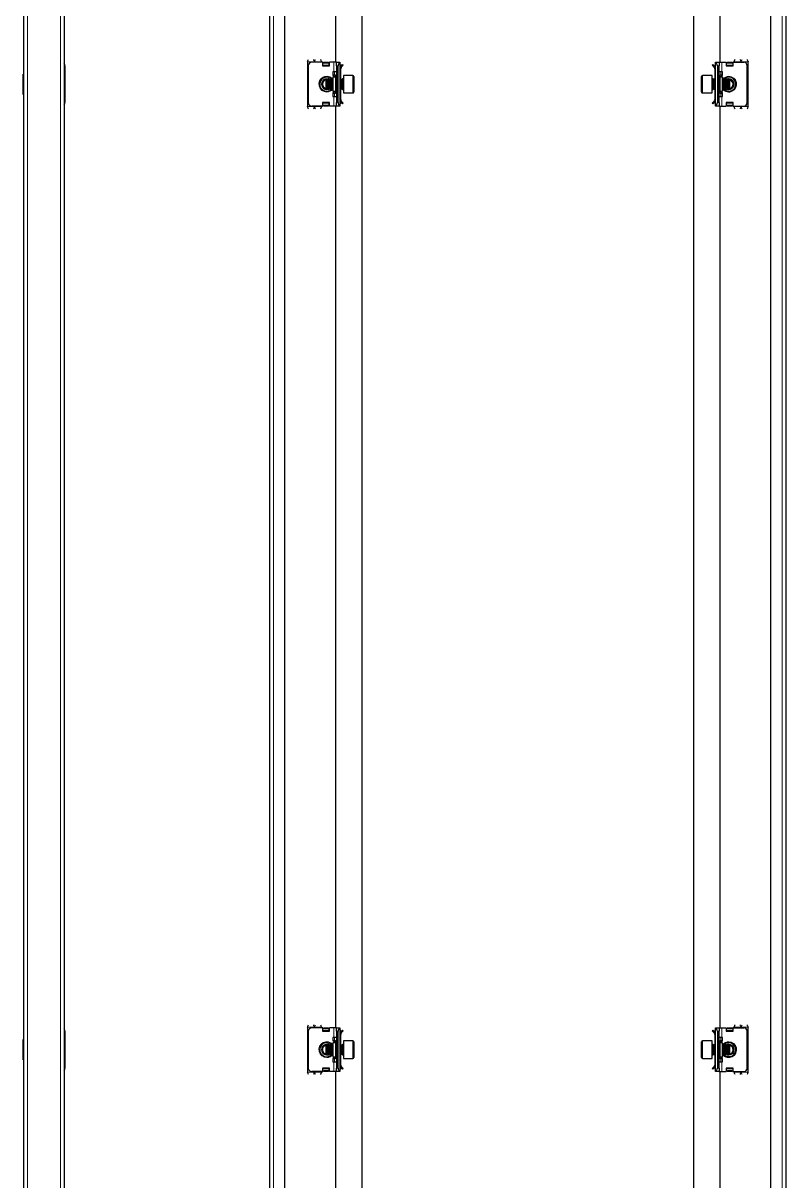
# Model space of a CAD drawing. Header units: millimetres. Extents: x 130 to 1303, y -878 to 1192.
# Drawn here: x 868 to 1303, y -219 to 441 of the extents above; entities that cross this region are included whole.
import ezdxf

# ---------------------------------------------------------------- set-up
doc = ezdxf.new("R2010")
doc.units = ezdxf.units.MM

msp = doc.modelspace()

# ---------------------------------------------------------------- linework, layer by layer
at = {"color": 7, "linetype": 'Continuous', "lineweight": 25}
for p, q in [((868.5, -744.3), (868.5, 1006.5)), ((891.5, 1008.6), (891.5, -746.4)), ((1008.63, -746.4), (1008.63, 1008.6)), ((1017.13, 1008.6), (1017.13, -746.4)), ((1294.13, -746.4), (1294.13, 1008.6)), ((1302.63, 1008.6), (1302.63, -746.4)), ((1061.13, 975.6), (1061.13, -713.4)), ((1250.13, -713.4), (1250.13, 975.6)), ((1046.13, 868.6), (1046.13, 418.6)), ((1265.13, 418.6), (1265.13, 868.6)), ((892, 416.6), (892, 395.6)), ((1030.13, 418.85), (1030.13, 393.35)), ((1030.63, 416.6), (1030.63, 395.6)), ((1038.63, 418.6), (1032.63, 418.6)), ((1038.13, 418.85), (1038.13, 418.6)), ((1038.63, 418.6), (1038.63, 416.6)), ((1038.83, 418.49), (1038.63, 418.49)), ((1038.63, 416.6), (1042.63, 416.6)), ((1038.83, 416.6), (1038.83, 418.49)), ((1038.88, 418.23), (1039.38, 418.58)), ((1039.38, 418.23), (1038.88, 417.87)), ((1038.88, 417.87), (1038.88, 418.23)), ((1038.88, 416.96), (1038.88, 417.87)), ((1038.88, 416.6), (1038.88, 416.96)), ((1039.38, 418.58), (1039.38, 418.23)), ((1039.38, 418.58), (1041.88, 418.58)), ((1039.38, 418.23), (1041.88, 418.23)), ((1041.88, 418.23), (1041.88, 418.58)), ((1041.88, 418.58), (1042.38, 418.23)), ((1042.38, 417.87), (1041.88, 418.23)), ((1042.38, 418.23), (1042.38, 417.87)), ((1042.38, 417.87), (1042.38, 416.96)), ((1042.38, 416.96), (1042.38, 416.6)), ((1042.63, 416.6), (1042.63, 418.6)), ((1045.13, 418.6), (1042.63, 418.6)), ((1046.63, 418.6), (1045.13, 418.6)), ((1046.63, 418.6), (1048.63, 418.6)), ((1046.63, 416.6), (1046.63, 418.6)), ((1046.63, 416.6), (1046.63, 395.6)), ((1047.63, 395.6), (1047.63, 416.6)), ((1048.63, 418.6), (1048.63, 418.34)), ((1048.63, 418.34), (1048.63, 393.87)), ((1048.63, 417.52), (1048.83, 417.31)), ((1049.13, 416.6), (1049.13, 416.14)), ((1049.21, 416.27), (1050.19, 417.24)), ((1049.57, 415.92), (1049.21, 416.27)), ((1049.57, 415.92), (1050.54, 416.89)), ((1050.19, 417.24), (1050.54, 416.89)), ((1261.07, 417.24), (1260.71, 416.89)), ((1261.69, 415.92), (1260.71, 416.89)), ((1262.04, 416.27), (1261.07, 417.24)), ((1261.69, 415.92), (1262.04, 416.27)), ((1262.13, 416.6), (1262.13, 416.21)), ((1262.42, 417.31), (1262.63, 417.52)), ((1262.63, 418.6), (1264.63, 418.6)), ((1262.63, 418.34), (1262.63, 418.6)), ((1262.63, 393.87), (1262.63, 418.34)), ((1263.63, 416.6), (1263.63, 395.6)), ((1264.63, 418.6), (1264.63, 416.6)), ((1264.63, 418.6), (1266.13, 418.6)), ((1264.63, 395.6), (1264.63, 416.6)), ((1266.13, 418.6), (1268.63, 418.6)), ((1268.63, 418.6), (1268.63, 416.6)), ((1268.63, 416.6), (1272.63, 416.6)), ((1268.88, 418.23), (1269.38, 418.58)), ((1269.38, 418.23), (1268.88, 417.87)), ((1268.88, 417.87), (1268.88, 418.23)), ((1268.88, 416.96), (1268.88, 417.87)), ((1268.88, 416.6), (1268.88, 416.96)), ((1269.38, 418.58), (1269.38, 418.23)), ((1269.38, 418.58), (1271.88, 418.58)), ((1269.38, 418.23), (1271.88, 418.23)), ((1271.88, 418.23), (1271.88, 418.58)), ((1271.88, 418.58), (1272.38, 418.23)), ((1272.38, 417.87), (1271.88, 418.23)), ((1272.38, 418.23), (1272.38, 417.87)), ((1272.38, 417.87), (1272.38, 416.96)), ((1272.38, 416.96), (1272.38, 416.6)), ((1272.43, 418.49), (1272.43, 416.6)), ((1272.63, 418.49), (1272.43, 418.49)), ((1272.63, 416.6), (1272.63, 418.6)), ((1272.63, 418.6), (1278.63, 418.6)), ((1273.13, 418.6), (1273.13, 418.85)), ((1280.63, 395.6), (1280.63, 416.6)), ((1281.13, 393.35), (1281.13, 418.85)), ((868.5, 411.89), (868.2, 411.89)), ((868.2, 400.32), (868.2, 411.89)), ((1041.18, 409.1), (1040.63, 408.55)), ((1041.24, 409.1), (1041.18, 409.1)), ((1041.18, 409.1), (1041.18, 403.1)), ((1041.63, 408.55), (1041.24, 409.1)), ((1041.24, 409.1), (1041.24, 404.96)), ((1042.01, 409.1), (1041.63, 408.55)), ((1042.24, 409.1), (1042.01, 409.1)), ((1042.01, 409.1), (1042.01, 404.96)), ((1042.63, 408.55), (1042.24, 409.1)), ((1042.24, 409.1), (1042.24, 404.96)), ((1043.01, 409.1), (1042.63, 408.55)), ((1043.24, 409.1), (1043.01, 409.1)), ((1043.01, 409.1), (1043.01, 404.96)), ((1043.63, 408.55), (1043.24, 409.1)), ((1043.24, 409.1), (1043.24, 404.96)), ((1044.01, 409.1), (1043.63, 408.55)), ((1044.24, 409.1), (1044.01, 409.1)), ((1044.01, 409.1), (1044.01, 404.96)), ((1044.63, 408.55), (1044.24, 409.1)), ((1044.24, 409.1), (1044.24, 404.96)), ((1044.63, 413.1), (1044.63, 411.1)), ((1045.13, 413.1), (1044.63, 413.1)), ((1044.63, 411.35), (1045.63, 411.35)), ((1044.63, 411.1), (1046.3, 410.14)), ((1046.13, 410.1), (1044.63, 410.1)), ((1044.63, 410.1), (1044.63, 402.1)), ((1046.63, 413.1), (1045.13, 413.1)), ((1045.63, 411.35), (1046.13, 411.35)), ((1046.13, 411.35), (1046.13, 410.24)), ((1049.13, 414.85), (1048.63, 414.85)), ((1049.13, 411.35), (1048.63, 411.35)), ((1049.01, 409.1), (1048.63, 408.55)), ((1049.24, 409.1), (1049.01, 409.1)), ((1049.01, 409.1), (1049.01, 404.96)), ((1049.13, 411.35), (1049.13, 414.85)), ((1049.13, 409.1), (1049.13, 411.35)), ((1049.63, 408.55), (1049.24, 409.1)), ((1049.24, 409.1), (1049.24, 404.96)), ((1050.01, 409.1), (1049.63, 408.55)), ((1050.38, 409.1), (1050.01, 409.1)), ((1050.01, 409.1), (1050.01, 404.96)), ((1056.03, 411.1), (1050.63, 411.1)), ((1050.63, 411.1), (1050.63, 401.1)), ((1056.63, 410.5), (1056.63, 401.7)), ((1254.63, 410.17), (1254.63, 410.5)), ((1254.63, 401.7), (1254.63, 410.17)), ((1260.63, 411.1), (1255.23, 411.1)), ((1260.63, 410.73), (1260.63, 411.1)), ((1260.63, 401.1), (1260.63, 410.73)), ((1261.24, 409.1), (1260.88, 409.1)), ((1261.63, 408.55), (1261.24, 409.1)), ((1261.24, 404.96), (1261.24, 409.1)), ((1262.01, 409.1), (1261.63, 408.55)), ((1262.24, 409.1), (1262.01, 409.1)), ((1262.01, 404.96), (1262.01, 409.1)), ((1262.13, 414.85), (1262.63, 414.85)), ((1262.13, 414.85), (1262.13, 411.35)), ((1262.63, 411.35), (1262.13, 411.35)), ((1262.13, 411.35), (1262.13, 409.1)), ((1262.63, 408.55), (1262.24, 409.1)), ((1262.24, 404.96), (1262.24, 409.1)), ((1266.13, 413.1), (1264.63, 413.1)), ((1264.95, 410.14), (1266.63, 411.1)), ((1265.13, 410.24), (1265.13, 411.35)), ((1265.13, 411.35), (1265.63, 411.35)), ((1266.63, 410.1), (1265.13, 410.1)), ((1265.63, 411.35), (1266.63, 411.35)), ((1266.63, 413.1), (1266.13, 413.1)), ((1266.63, 411.1), (1266.63, 413.1)), ((1266.63, 402.1), (1266.63, 410.1)), ((1267.01, 409.1), (1266.63, 408.55)), ((1267.24, 409.1), (1267.01, 409.1)), ((1267.01, 404.96), (1267.01, 409.1)), ((1267.63, 408.55), (1267.24, 409.1)), ((1267.24, 404.96), (1267.24, 409.1)), ((1268.01, 409.1), (1267.63, 408.55)), ((1268.24, 409.1), (1268.01, 409.1)), ((1268.01, 404.96), (1268.01, 409.1)), ((1268.63, 408.55), (1268.24, 409.1)), ((1268.24, 404.96), (1268.24, 409.1)), ((1269.01, 409.1), (1268.63, 408.55)), ((1269.24, 409.1), (1269.01, 409.1)), ((1269.01, 404.96), (1269.01, 409.1)), ((1269.63, 408.55), (1269.24, 409.1)), ((1269.24, 404.96), (1269.24, 409.1)), ((1270.01, 409.1), (1269.63, 408.55)), ((1270.07, 409.1), (1270.01, 409.1)), ((1270.01, 404.96), (1270.01, 409.1)), ((1270.63, 408.55), (1270.07, 409.1)), ((1270.07, 408.88), (1270.07, 409.1)), ((1040.1, 403.54), (1040.93, 403.35)), ((1040.63, 408.55), (1040.63, 403.66)), ((1040.63, 403.66), (1041.18, 403.1)), ((1041.18, 403.1), (1041.24, 403.1)), ((1041.24, 404.96), (1041.24, 403.1)), ((1041.24, 403.1), (1041.63, 403.66)), ((1041.42, 403.36), (1041.79, 403.43)), ((1041.63, 408.55), (1041.63, 405.17)), ((1041.63, 405.17), (1041.63, 403.66)), ((1041.63, 403.66), (1042.01, 403.1)), ((1042.01, 404.96), (1042.01, 403.1)), ((1042.01, 403.1), (1042.24, 403.1)), ((1042.24, 404.96), (1042.24, 403.1)), ((1042.24, 403.1), (1042.63, 403.66)), ((1042.46, 408.79), (1042.7, 408.66)), ((1042.7, 403.55), (1042.46, 403.42)), ((1042.63, 408.55), (1042.63, 405.17)), ((1042.63, 405.17), (1042.63, 403.66)), ((1042.63, 403.66), (1043.01, 403.1)), ((1043.01, 404.96), (1043.01, 403.1)), ((1043.01, 403.1), (1043.24, 403.1)), ((1043.24, 404.96), (1043.24, 403.1)), ((1043.24, 403.1), (1043.63, 403.66)), ((1043.63, 408.55), (1043.63, 405.17)), ((1043.63, 405.17), (1043.63, 403.66)), ((1043.63, 403.66), (1044.01, 403.1)), ((1044.01, 404.96), (1044.01, 403.1)), ((1044.01, 403.1), (1044.24, 403.1)), ((1044.24, 404.96), (1044.24, 403.1)), ((1044.24, 403.1), (1044.63, 403.66)), ((1048.63, 403.66), (1049.01, 403.1)), ((1049.01, 404.96), (1049.01, 403.1)), ((1049.01, 403.1), (1049.24, 403.1)), ((1049.13, 400.85), (1049.13, 403.1)), ((1049.24, 404.96), (1049.24, 403.1)), ((1049.24, 403.1), (1049.63, 403.66)), ((1049.63, 408.55), (1049.63, 405.17)), ((1049.63, 405.17), (1049.63, 403.66)), ((1049.63, 403.66), (1050.01, 403.1)), ((1050.01, 404.96), (1050.01, 403.1)), ((1050.01, 403.1), (1050.38, 403.1)), ((1260.88, 403.1), (1261.24, 403.1)), ((1261.24, 403.1), (1261.24, 404.96)), ((1261.24, 403.1), (1261.63, 403.66)), ((1261.63, 405.17), (1261.63, 408.55)), ((1261.63, 403.66), (1261.63, 405.17)), ((1261.63, 403.66), (1262.01, 403.1)), ((1262.01, 403.1), (1262.01, 404.96)), ((1262.01, 403.1), (1262.24, 403.1)), ((1262.13, 403.1), (1262.13, 400.85)), ((1262.24, 403.1), (1262.24, 404.96)), ((1262.24, 403.1), (1262.63, 403.66)), ((1266.63, 403.66), (1267.01, 403.1)), ((1267.01, 403.1), (1267.01, 404.96)), ((1267.01, 403.1), (1267.24, 403.1)), ((1267.24, 403.1), (1267.24, 404.96)), ((1267.24, 403.1), (1267.63, 403.66)), ((1267.63, 405.17), (1267.63, 408.55)), ((1267.63, 403.66), (1267.63, 405.17)), ((1267.63, 403.66), (1268.01, 403.1)), ((1268.01, 403.1), (1268.01, 404.96)), ((1268.01, 403.1), (1268.24, 403.1)), ((1268.24, 403.1), (1268.24, 404.96)), ((1268.24, 403.1), (1268.63, 403.66)), ((1268.55, 408.66), (1268.8, 408.79)), ((1268.8, 403.42), (1268.55, 403.55)), ((1268.63, 405.17), (1268.63, 408.55)), ((1268.63, 403.66), (1268.63, 405.17)), ((1268.63, 403.66), (1269.01, 403.1)), ((1269.01, 403.1), (1269.01, 404.96)), ((1269.01, 403.1), (1269.24, 403.1)), ((1269.24, 403.1), (1269.24, 404.96)), ((1269.24, 403.1), (1269.63, 403.66)), ((1269.46, 403.43), (1269.84, 403.36)), ((1269.63, 405.17), (1269.63, 408.55)), ((1269.63, 403.66), (1269.63, 405.17)), ((1269.63, 403.66), (1270.01, 403.1)), ((1270.01, 403.1), (1270.01, 404.96)), ((1270.01, 403.1), (1270.07, 403.1)), ((1270.07, 403.1), (1270.07, 408.88)), ((1270.07, 403.1), (1270.63, 403.66)), ((1270.32, 403.35), (1271.15, 403.54)), ((1270.63, 408.37), (1270.63, 408.55)), ((1270.63, 403.66), (1270.63, 408.37)), ((868.2, 400.32), (868.5, 400.32)), ((1044.63, 402.1), (1046.13, 402.1)), ((1046.3, 402.07), (1044.63, 401.1)), ((1044.63, 401.1), (1044.63, 399.1)), ((1045.63, 400.85), (1044.63, 400.85)), ((1044.63, 399.1), (1045.13, 399.1)), ((1045.13, 399.1), (1046.63, 399.1)), ((1046.13, 400.85), (1045.63, 400.85)), ((1046.13, 401.97), (1046.13, 400.85)), ((1048.63, 400.85), (1049.13, 400.85)), ((1049.13, 397.35), (1048.63, 397.35)), ((1049.13, 397.35), (1049.13, 400.85)), ((1049.13, 395.6), (1049.13, 396)), ((1049.57, 396.29), (1049.21, 395.94)), ((1049.21, 395.94), (1050.19, 394.97)), ((1049.57, 396.29), (1050.54, 395.32)), ((1050.63, 401.1), (1056.03, 401.1)), ((1255.23, 401.1), (1260.63, 401.1)), ((1261.69, 396.29), (1260.71, 395.32)), ((1262.04, 395.94), (1261.07, 394.97)), ((1261.69, 396.29), (1262.04, 395.94)), ((1262.13, 400.85), (1262.63, 400.85)), ((1262.13, 400.85), (1262.13, 397.35)), ((1262.13, 397.35), (1262.63, 397.35)), ((1262.13, 395.6), (1262.13, 396.06)), ((1264.63, 399.1), (1266.13, 399.1)), ((1266.63, 401.1), (1264.95, 402.07)), ((1265.13, 402.1), (1266.63, 402.1)), ((1265.13, 400.85), (1265.13, 401.97)), ((1265.63, 400.85), (1265.13, 400.85)), ((1266.63, 400.85), (1265.63, 400.85)), ((1266.13, 399.1), (1266.63, 399.1)), ((1266.63, 399.1), (1266.63, 401.1)), ((1038.63, 393.6), (1032.63, 393.6)), ((1038.13, 393.6), (1038.13, 393.35)), ((1042.63, 395.6), (1038.63, 395.6)), ((1038.63, 395.6), (1038.63, 393.6)), ((1038.63, 393.72), (1038.83, 393.72)), ((1038.83, 393.72), (1038.83, 395.6)), ((1038.88, 395.25), (1038.88, 395.6)), ((1038.88, 394.34), (1038.88, 395.25)), ((1038.88, 394.34), (1039.38, 393.98)), ((1038.88, 393.98), (1038.88, 394.34)), ((1039.38, 393.63), (1038.88, 393.98)), ((1041.88, 393.98), (1039.38, 393.98)), ((1039.38, 393.98), (1039.38, 393.63)), ((1041.88, 393.63), (1039.38, 393.63)), ((1041.88, 393.98), (1042.38, 394.34)), ((1041.88, 393.63), (1041.88, 393.98)), ((1042.38, 393.98), (1041.88, 393.63)), ((1042.38, 395.6), (1042.38, 395.25)), ((1042.38, 395.25), (1042.38, 394.34)), ((1042.38, 394.34), (1042.38, 393.98)), ((1042.63, 393.6), (1042.63, 395.6)), ((1045.13, 393.6), (1042.63, 393.6)), ((1046.63, 393.6), (1045.13, 393.6)), ((1046.13, 393.6), (1046.13, -131.4)), ((1046.63, 393.6), (1046.63, 395.6)), ((1048.63, 393.6), (1046.63, 393.6)), ((1048.83, 394.9), (1048.63, 394.69)), ((1048.63, 393.87), (1048.63, 393.6)), ((1050.19, 394.97), (1050.54, 395.32)), ((1261.07, 394.97), (1260.71, 395.32)), ((1262.63, 394.69), (1262.42, 394.9)), ((1262.63, 393.6), (1262.63, 393.87)), ((1264.63, 393.6), (1262.63, 393.6)), ((1264.63, 395.6), (1264.63, 393.6)), ((1264.63, 393.6), (1266.13, 393.6)), ((1265.13, -131.4), (1265.13, 393.6)), ((1266.13, 393.6), (1268.63, 393.6)), ((1272.63, 395.6), (1268.63, 395.6)), ((1268.63, 395.6), (1268.63, 393.6)), ((1268.88, 395.25), (1268.88, 395.6)), ((1268.88, 394.34), (1268.88, 395.25)), ((1268.88, 393.98), (1268.88, 394.34)), ((1268.88, 394.34), (1269.38, 393.98)), ((1269.38, 393.63), (1268.88, 393.98)), ((1269.38, 393.98), (1269.38, 393.63)), ((1271.88, 393.98), (1269.38, 393.98)), ((1271.88, 393.63), (1269.38, 393.63)), ((1271.88, 393.98), (1272.38, 394.34)), ((1271.88, 393.63), (1271.88, 393.98)), ((1272.38, 393.98), (1271.88, 393.63)), ((1272.38, 395.6), (1272.38, 395.25)), ((1272.38, 395.25), (1272.38, 394.34)), ((1272.38, 394.34), (1272.38, 393.98)), ((1272.43, 395.6), (1272.43, 393.72)), ((1272.43, 393.72), (1272.63, 393.72)), ((1272.63, 393.6), (1272.63, 395.6)), ((1272.63, 393.6), (1278.63, 393.6)), ((1273.13, 393.35), (1273.13, 393.6)), ((1030.13, -131.15), (1030.13, -156.65)), ((1038.63, -131.4), (1032.63, -131.4)), ((1038.13, -131.15), (1038.13, -131.4)), ((1038.63, -131.4), (1038.63, -133.4)), ((1038.83, -131.51), (1038.63, -131.51)), ((1038.83, -133.4), (1038.83, -131.51)), ((1038.88, -131.77), (1039.38, -131.42)), ((1039.38, -131.77), (1038.88, -132.13)), ((1038.88, -132.13), (1038.88, -131.77)), ((1039.38, -131.42), (1039.38, -131.77)), ((1039.38, -131.42), (1041.88, -131.42)), ((1039.38, -131.77), (1041.88, -131.77)), ((1041.88, -131.77), (1041.88, -131.42)), ((1041.88, -131.42), (1042.38, -131.77)), ((1042.38, -132.13), (1041.88, -131.77)), ((1042.38, -131.77), (1042.38, -132.13)), ((1045.13, -131.4), (1042.63, -131.4)), ((1042.63, -133.4), (1042.63, -131.4)), ((1046.63, -131.4), (1045.13, -131.4)), ((1046.63, -133.4), (1046.63, -131.4)), ((1046.63, -131.4), (1048.63, -131.4)), ((1048.63, -131.4), (1048.63, -131.66)), ((1048.63, -131.66), (1048.63, -156.13)), ((1262.63, -131.4), (1264.63, -131.4)), ((1262.63, -131.66), (1262.63, -131.4)), ((1262.63, -156.13), (1262.63, -131.66)), ((1264.63, -131.4), (1264.63, -133.4)), ((1264.63, -131.4), (1266.13, -131.4)), ((1266.13, -131.4), (1268.63, -131.4)), ((1268.63, -131.4), (1268.63, -133.4)), ((1268.88, -131.77), (1269.38, -131.42)), ((1269.38, -131.77), (1268.88, -132.13)), ((1268.88, -132.13), (1268.88, -131.77)), ((1269.38, -131.42), (1269.38, -131.77)), ((1269.38, -131.42), (1271.88, -131.42)), ((1269.38, -131.77), (1271.88, -131.77)), ((1271.88, -131.77), (1271.88, -131.42)), ((1271.88, -131.42), (1272.38, -131.77)), ((1272.38, -132.13), (1271.88, -131.77)), ((1272.38, -131.77), (1272.38, -132.13)), ((1272.43, -131.51), (1272.43, -133.4)), ((1272.63, -131.51), (1272.43, -131.51)), ((1272.63, -133.4), (1272.63, -131.4)), ((1272.63, -131.4), (1278.63, -131.4)), ((1273.13, -131.4), (1273.13, -131.15)), ((1281.13, -156.65), (1281.13, -131.15)), ((868.5, -138.11), (868.2, -138.11)), ((868.2, -146.04), (868.2, -138.11)), ((892, -133.4), (892, -154.4)), ((1030.63, -133.4), (1030.63, -154.4)), ((1038.63, -133.4), (1042.63, -133.4)), ((1038.88, -133.04), (1038.88, -132.13)), ((1038.88, -133.4), (1038.88, -133.04)), ((1042.38, -132.13), (1042.38, -133.04)), ((1042.38, -133.04), (1042.38, -133.4)), ((1044.63, -136.9), (1044.63, -138.9)), ((1045.13, -136.9), (1044.63, -136.9)), ((1046.63, -136.9), (1045.13, -136.9)), ((1046.63, -133.4), (1046.63, -154.4)), ((1047.63, -154.4), (1047.63, -133.4)), ((1048.63, -132.48), (1048.83, -132.69)), ((1049.13, -135.15), (1048.63, -135.15)), ((1049.13, -133.4), (1049.13, -133.86)), ((1049.13, -138.65), (1049.13, -135.15)), ((1049.21, -133.73), (1050.19, -132.76)), ((1049.57, -134.08), (1049.21, -133.73)), ((1049.57, -134.08), (1050.54, -133.11)), ((1050.19, -132.76), (1050.54, -133.11)), ((1261.07, -132.76), (1260.71, -133.11)), ((1261.69, -134.08), (1260.71, -133.11)), ((1262.04, -133.73), (1261.07, -132.76)), ((1261.69, -134.08), (1262.04, -133.73)), ((1262.13, -133.4), (1262.13, -133.79)), ((1262.13, -135.15), (1262.63, -135.15)), ((1262.13, -135.15), (1262.13, -138.65)), ((1262.42, -132.69), (1262.63, -132.48)), ((1263.63, -133.4), (1263.63, -154.4)), ((1264.63, -154.4), (1264.63, -133.4)), ((1266.13, -136.9), (1264.63, -136.9)), ((1266.63, -136.9), (1266.13, -136.9)), ((1266.63, -138.9), (1266.63, -136.9)), ((1268.63, -133.4), (1272.63, -133.4)), ((1268.88, -133.04), (1268.88, -132.13)), ((1268.88, -133.4), (1268.88, -133.04)), ((1272.38, -132.13), (1272.38, -133.04)), ((1272.38, -133.04), (1272.38, -133.4)), ((1280.63, -154.4), (1280.63, -133.4)), ((1040.93, -141.14), (1040.1, -141.33)), ((1041.18, -140.9), (1040.63, -141.45)), ((1040.63, -141.45), (1040.63, -146.16)), ((1041.24, -140.9), (1041.18, -140.9)), ((1041.18, -140.9), (1041.18, -146.67)), ((1041.63, -141.45), (1041.24, -140.9)), ((1041.24, -140.9), (1041.24, -142.75)), ((1041.24, -142.75), (1041.24, -146.9)), ((1041.79, -141.22), (1041.42, -141.15)), ((1042.01, -140.9), (1041.63, -141.45)), ((1041.63, -141.45), (1041.63, -142.96)), ((1041.63, -142.96), (1041.63, -146.34)), ((1042.24, -140.9), (1042.01, -140.9)), ((1042.01, -140.9), (1042.01, -142.75)), ((1042.01, -142.75), (1042.01, -146.9)), ((1042.63, -141.45), (1042.24, -140.9)), ((1042.24, -140.9), (1042.24, -142.75)), ((1042.24, -142.75), (1042.24, -146.9)), ((1042.46, -141.21), (1042.7, -141.34)), ((1043.01, -140.9), (1042.63, -141.45)), ((1042.63, -141.45), (1042.63, -142.96)), ((1042.63, -142.96), (1042.63, -146.34)), ((1043.24, -140.9), (1043.01, -140.9)), ((1043.01, -140.9), (1043.01, -142.75)), ((1043.01, -142.75), (1043.01, -146.9)), ((1043.63, -141.45), (1043.24, -140.9)), ((1043.24, -140.9), (1043.24, -142.75)), ((1043.24, -142.75), (1043.24, -146.9)), ((1044.01, -140.9), (1043.63, -141.45)), ((1043.63, -141.45), (1043.63, -142.96)), ((1043.63, -142.96), (1043.63, -146.34)), ((1044.24, -140.9), (1044.01, -140.9)), ((1044.01, -140.9), (1044.01, -142.75)), ((1044.01, -142.75), (1044.01, -146.9)), ((1044.63, -141.45), (1044.24, -140.9)), ((1044.24, -140.9), (1044.24, -142.75)), ((1044.24, -142.75), (1044.24, -146.9)), ((1044.63, -138.65), (1045.63, -138.65)), ((1044.63, -138.9), (1046.3, -139.86)), ((1046.13, -139.9), (1044.63, -139.9)), ((1044.63, -139.9), (1044.63, -147.9)), ((1045.63, -138.65), (1046.13, -138.65)), ((1046.13, -138.65), (1046.13, -139.76)), ((1049.13, -138.65), (1048.63, -138.65)), ((1049.01, -140.9), (1048.63, -141.45)), ((1049.24, -140.9), (1049.01, -140.9)), ((1049.01, -140.9), (1049.01, -142.75)), ((1049.01, -142.75), (1049.01, -146.9)), ((1049.13, -140.9), (1049.13, -138.65)), ((1049.63, -141.45), (1049.24, -140.9)), ((1049.24, -140.9), (1049.24, -142.75)), ((1049.24, -142.75), (1049.24, -146.9)), ((1050.01, -140.9), (1049.63, -141.45)), ((1049.63, -141.45), (1049.63, -142.96)), ((1049.63, -142.96), (1049.63, -146.34)), ((1050.38, -140.9), (1050.01, -140.9)), ((1050.01, -140.9), (1050.01, -142.75)), ((1050.01, -142.75), (1050.01, -146.9)), ((1056.03, -138.9), (1050.63, -138.9)), ((1050.63, -138.9), (1050.63, -148.52)), ((1056.63, -139.5), (1056.63, -147.96)), ((1254.63, -148.3), (1254.63, -139.5)), ((1260.63, -138.9), (1255.23, -138.9)), ((1260.63, -148.9), (1260.63, -138.9)), ((1261.24, -140.9), (1260.88, -140.9)), ((1261.63, -141.45), (1261.24, -140.9)), ((1261.24, -142.75), (1261.24, -140.9)), ((1261.24, -146.9), (1261.24, -142.75)), ((1262.01, -140.9), (1261.63, -141.45)), ((1261.63, -142.96), (1261.63, -141.45)), ((1261.63, -146.34), (1261.63, -142.96)), ((1262.24, -140.9), (1262.01, -140.9)), ((1262.01, -142.75), (1262.01, -140.9)), ((1262.01, -146.9), (1262.01, -142.75)), ((1262.63, -138.65), (1262.13, -138.65)), ((1262.13, -138.65), (1262.13, -140.9)), ((1262.63, -141.45), (1262.24, -140.9)), ((1262.24, -142.75), (1262.24, -140.9)), ((1262.24, -146.9), (1262.24, -142.75)), ((1264.95, -139.86), (1266.63, -138.9)), ((1265.13, -139.76), (1265.13, -138.65)), ((1265.13, -138.65), (1265.63, -138.65)), ((1266.63, -139.9), (1265.13, -139.9)), ((1265.63, -138.65), (1266.63, -138.65)), ((1266.63, -147.9), (1266.63, -139.9)), ((1267.01, -140.9), (1266.63, -141.45)), ((1267.24, -140.9), (1267.01, -140.9)), ((1267.01, -142.75), (1267.01, -140.9)), ((1267.01, -146.9), (1267.01, -142.75)), ((1267.63, -141.45), (1267.24, -140.9)), ((1267.24, -142.75), (1267.24, -140.9)), ((1267.24, -146.9), (1267.24, -142.75)), ((1268.01, -140.9), (1267.63, -141.45)), ((1267.63, -142.96), (1267.63, -141.45)), ((1267.63, -146.34), (1267.63, -142.96)), ((1268.24, -140.9), (1268.01, -140.9)), ((1268.01, -142.75), (1268.01, -140.9)), ((1268.01, -146.9), (1268.01, -142.75)), ((1268.63, -141.45), (1268.24, -140.9)), ((1268.24, -142.75), (1268.24, -140.9)), ((1268.24, -146.9), (1268.24, -142.75)), ((1268.55, -141.34), (1268.8, -141.21)), ((1269.01, -140.9), (1268.63, -141.45)), ((1268.63, -142.96), (1268.63, -141.45)), ((1268.63, -146.34), (1268.63, -142.96)), ((1269.24, -140.9), (1269.01, -140.9)), ((1269.01, -142.75), (1269.01, -140.9)), ((1269.01, -146.9), (1269.01, -142.75)), ((1269.63, -141.45), (1269.24, -140.9)), ((1269.24, -142.75), (1269.24, -140.9)), ((1269.24, -146.9), (1269.24, -142.75)), ((1269.84, -141.15), (1269.46, -141.22)), ((1270.01, -140.9), (1269.63, -141.45)), ((1269.63, -142.96), (1269.63, -141.45)), ((1269.63, -146.34), (1269.63, -142.96)), ((1270.07, -140.9), (1270.01, -140.9)), ((1270.01, -142.75), (1270.01, -140.9)), ((1270.01, -146.9), (1270.01, -142.75)), ((1270.63, -141.45), (1270.07, -140.9)), ((1270.07, -146.9), (1270.07, -140.9)), ((1271.15, -141.33), (1270.32, -141.14)), ((1270.63, -146.34), (1270.63, -141.45)), ((868.2, -149.68), (868.2, -146.04)), ((868.2, -149.68), (868.5, -149.68)), ((1040.63, -146.16), (1040.63, -146.34)), ((1040.63, -146.34), (1041.18, -146.9)), ((1041.18, -146.67), (1041.18, -146.9)), ((1041.18, -146.9), (1041.24, -146.9)), ((1041.24, -146.9), (1041.63, -146.34)), ((1041.63, -146.34), (1042.01, -146.9)), ((1042.01, -146.9), (1042.24, -146.9)), ((1042.24, -146.9), (1042.63, -146.34)), ((1042.7, -146.45), (1042.46, -146.58)), ((1042.63, -146.34), (1043.01, -146.9)), ((1043.01, -146.9), (1043.24, -146.9)), ((1043.24, -146.9), (1043.63, -146.34)), ((1043.63, -146.34), (1044.01, -146.9)), ((1044.01, -146.9), (1044.24, -146.9)), ((1044.24, -146.9), (1044.63, -146.34)), ((1044.63, -147.9), (1046.13, -147.9)), ((1046.3, -147.93), (1044.63, -148.9)), ((1044.63, -148.9), (1044.63, -150.9)), ((1045.63, -149.15), (1044.63, -149.15)), ((1044.63, -150.9), (1045.13, -150.9)), ((1045.13, -150.9), (1046.63, -150.9)), ((1046.13, -149.15), (1045.63, -149.15)), ((1046.13, -148.03), (1046.13, -149.15)), ((1048.63, -146.34), (1049.01, -146.9)), ((1048.63, -149.15), (1049.13, -149.15)), ((1049.01, -146.9), (1049.24, -146.9)), ((1049.13, -149.15), (1049.13, -146.9)), ((1049.13, -152.65), (1049.13, -149.15)), ((1049.24, -146.9), (1049.63, -146.34)), ((1049.63, -146.34), (1050.01, -146.9)), ((1050.01, -146.9), (1050.38, -146.9)), ((1050.63, -148.52), (1050.63, -148.9)), ((1050.63, -148.9), (1056.03, -148.9)), ((1056.63, -147.96), (1056.63, -148.3)), ((1255.23, -148.9), (1260.63, -148.9)), ((1260.88, -146.9), (1261.24, -146.9)), ((1261.24, -146.9), (1261.63, -146.34)), ((1261.63, -146.34), (1262.01, -146.9)), ((1262.01, -146.9), (1262.24, -146.9)), ((1262.13, -146.9), (1262.13, -149.15)), ((1262.13, -149.15), (1262.13, -152.65)), ((1262.13, -149.15), (1262.63, -149.15)), ((1262.24, -146.9), (1262.63, -146.34)), ((1264.63, -150.9), (1266.13, -150.9)), ((1266.63, -148.9), (1264.95, -147.93)), ((1265.13, -147.9), (1266.63, -147.9)), ((1265.13, -149.15), (1265.13, -148.03)), ((1265.63, -149.15), (1265.13, -149.15)), ((1266.63, -149.15), (1265.63, -149.15)), ((1266.13, -150.9), (1266.63, -150.9)), ((1266.63, -146.34), (1267.01, -146.9)), ((1266.63, -150.9), (1266.63, -148.9)), ((1267.01, -146.9), (1267.24, -146.9)), ((1267.24, -146.9), (1267.63, -146.34)), ((1267.63, -146.34), (1268.01, -146.9)), ((1268.01, -146.9), (1268.24, -146.9)), ((1268.24, -146.9), (1268.63, -146.34)), ((1268.8, -146.58), (1268.55, -146.45)), ((1268.63, -146.34), (1269.01, -146.9)), ((1269.01, -146.9), (1269.24, -146.9)), ((1269.24, -146.9), (1269.63, -146.34)), ((1269.63, -146.34), (1270.01, -146.9)), ((1270.01, -146.9), (1270.07, -146.9)), ((1270.07, -146.9), (1270.63, -146.34)), ((1038.63, -156.4), (1032.63, -156.4)), ((1038.13, -156.4), (1038.13, -156.65)), ((1038.63, -154.4), (1038.63, -156.4)), ((1042.63, -154.4), (1038.63, -154.4)), ((1038.63, -156.28), (1038.83, -156.28)), ((1038.83, -156.28), (1038.83, -154.4)), ((1038.88, -154.75), (1038.88, -154.4)), ((1038.88, -155.66), (1038.88, -154.75)), ((1038.88, -155.66), (1039.38, -156.02)), ((1038.88, -156.02), (1038.88, -155.66)), ((1039.38, -156.37), (1038.88, -156.02)), ((1041.88, -156.02), (1039.38, -156.02)), ((1039.38, -156.02), (1039.38, -156.37)), ((1041.88, -156.37), (1039.38, -156.37)), ((1041.88, -156.02), (1042.38, -155.66)), ((1041.88, -156.37), (1041.88, -156.02)), ((1042.38, -156.02), (1041.88, -156.37)), ((1042.38, -154.4), (1042.38, -154.75)), ((1042.38, -154.75), (1042.38, -155.66)), ((1042.38, -155.66), (1042.38, -156.02)), ((1042.63, -156.4), (1042.63, -154.4)), ((1045.13, -156.4), (1042.63, -156.4)), ((1046.63, -156.4), (1045.13, -156.4)), ((1046.13, -156.4), (1046.13, -606.4)), ((1046.63, -156.4), (1046.63, -154.4)), ((1048.63, -156.4), (1046.63, -156.4)), ((1049.13, -152.65), (1048.63, -152.65)), ((1048.83, -155.1), (1048.63, -155.31)), ((1048.63, -156.13), (1048.63, -156.4)), ((1049.13, -154.4), (1049.13, -154)), ((1049.57, -153.71), (1049.21, -154.06)), ((1049.21, -154.06), (1050.19, -155.03)), ((1049.57, -153.71), (1050.54, -154.68)), ((1050.19, -155.03), (1050.54, -154.68)), ((1261.69, -153.71), (1260.71, -154.68)), ((1261.07, -155.03), (1260.71, -154.68)), ((1262.04, -154.06), (1261.07, -155.03)), ((1261.69, -153.71), (1262.04, -154.06)), ((1262.13, -152.65), (1262.63, -152.65)), ((1262.13, -154.4), (1262.13, -153.94)), ((1262.63, -155.31), (1262.42, -155.1)), ((1262.63, -156.4), (1262.63, -156.13)), ((1264.63, -156.4), (1262.63, -156.4)), ((1264.63, -154.4), (1264.63, -156.4)), ((1264.63, -156.4), (1266.13, -156.4)), ((1265.13, -606.4), (1265.13, -156.4)), ((1266.13, -156.4), (1268.63, -156.4)), ((1272.63, -154.4), (1268.63, -154.4)), ((1268.63, -154.4), (1268.63, -156.4)), ((1268.88, -154.75), (1268.88, -154.4)), ((1268.88, -155.66), (1268.88, -154.75)), ((1268.88, -156.02), (1268.88, -155.66)), ((1268.88, -155.66), (1269.38, -156.02)), ((1269.38, -156.37), (1268.88, -156.02)), ((1269.38, -156.02), (1269.38, -156.37)), ((1271.88, -156.02), (1269.38, -156.02)), ((1271.88, -156.37), (1269.38, -156.37)), ((1271.88, -156.02), (1272.38, -155.66)), ((1271.88, -156.37), (1271.88, -156.02)), ((1272.38, -156.02), (1271.88, -156.37)), ((1272.38, -154.4), (1272.38, -154.75)), ((1272.38, -154.75), (1272.38, -155.66)), ((1272.38, -155.66), (1272.38, -156.02)), ((1272.43, -154.4), (1272.43, -156.28)), ((1272.43, -156.28), (1272.63, -156.28)), ((1272.63, -156.4), (1272.63, -154.4)), ((1272.63, -156.4), (1278.63, -156.4)), ((1273.13, -156.65), (1273.13, -156.4))]:
    msp.add_line(p, q, dxfattribs=at)
at = {"color": 8, "linetype": 'Continuous', "lineweight": 18}
for p, q in [((870.6, -746.4), (870.6, 1008.6)), ((889.4, -746.4), (889.4, 1008.6)), ((1010.73, 1008.6), (1010.73, -746.4)), ((1300.53, 1008.6), (1300.53, -746.4)), ((1030.13, 418.85), (1034.13, 418.85)), ((1034.13, 418.85), (1038.13, 418.85)), ((1042.38, 416.96), (1038.88, 416.96)), ((1045.13, 418.6), (1045.13, 413.1)), ((1047.63, 416.6), (1046.63, 416.6)), ((1048.63, 417.1), (1048.83, 417.31)), ((1048.63, 416.6), (1049.13, 416.6)), ((1262.63, 416.6), (1262.13, 416.6)), ((1262.63, 417.1), (1262.42, 417.31)), ((1264.63, 416.6), (1263.63, 416.6)), ((1266.13, 413.1), (1266.13, 418.6)), ((1272.38, 416.96), (1268.88, 416.96)), ((1273.13, 418.85), (1277.13, 418.85)), ((1281.13, 418.85), (1277.13, 418.85)), ((1045.63, 413.1), (1045.63, 411.35)), ((1046.13, 402.1), (1046.13, 410.1)), ((1050.38, 408.88), (1050.38, 409.1)), ((1056.03, 401.1), (1056.03, 411.1)), ((1255.23, 411.1), (1255.23, 410.73)), ((1255.23, 410.73), (1255.23, 401.1)), ((1260.88, 409.1), (1260.88, 403.1)), ((1265.13, 410.1), (1265.13, 402.1)), ((1265.63, 411.35), (1265.63, 413.1)), ((1050.38, 403.1), (1050.38, 408.88)), ((1045.13, 399.1), (1045.13, 393.6)), ((1045.63, 400.85), (1045.63, 399.1)), ((1265.63, 399.1), (1265.63, 400.85)), ((1266.13, 393.6), (1266.13, 399.1)), ((1030.13, 393.35), (1034.13, 393.35)), ((1038.13, 393.35), (1034.13, 393.35)), ((1038.88, 395.25), (1042.38, 395.25)), ((1046.63, 395.6), (1047.63, 395.6)), ((1048.63, 395.6), (1049.13, 395.6)), ((1048.63, 395.1), (1048.83, 394.9)), ((1262.63, 395.6), (1262.13, 395.6)), ((1262.63, 395.1), (1262.42, 394.9)), ((1263.63, 395.6), (1264.63, 395.6)), ((1268.88, 395.25), (1272.38, 395.25)), ((1277.13, 393.35), (1273.13, 393.35)), ((1281.13, 393.35), (1277.13, 393.35)), ((1030.13, -131.15), (1034.13, -131.15)), ((1034.13, -131.15), (1038.13, -131.15)), ((1045.13, -131.4), (1045.13, -136.9)), ((1266.13, -136.9), (1266.13, -131.4)), ((1273.13, -131.15), (1277.13, -131.15)), ((1281.13, -131.15), (1277.13, -131.15)), ((1042.38, -133.04), (1038.88, -133.04)), ((1045.63, -136.9), (1045.63, -138.65)), ((1047.63, -133.4), (1046.63, -133.4)), ((1048.63, -132.9), (1048.83, -132.69)), ((1048.63, -133.4), (1049.13, -133.4)), ((1262.63, -133.4), (1262.13, -133.4)), ((1262.63, -132.9), (1262.42, -132.69)), ((1264.63, -133.4), (1263.63, -133.4)), ((1265.63, -138.65), (1265.63, -136.9)), ((1272.38, -133.04), (1268.88, -133.04)), ((1046.13, -147.9), (1046.13, -139.9)), ((1050.38, -146.9), (1050.38, -140.9)), ((1056.03, -148.52), (1056.03, -138.9)), ((1255.23, -138.9), (1255.23, -148.9)), ((1260.88, -140.9), (1260.88, -146.67)), ((1265.13, -139.9), (1265.13, -147.9)), ((1045.13, -150.9), (1045.13, -156.4)), ((1045.63, -149.15), (1045.63, -150.9)), ((1056.03, -148.9), (1056.03, -148.52)), ((1260.88, -146.67), (1260.88, -146.9)), ((1265.63, -150.9), (1265.63, -149.15)), ((1266.13, -156.4), (1266.13, -150.9)), ((1030.13, -156.65), (1034.13, -156.65)), ((1038.13, -156.65), (1034.13, -156.65)), ((1038.88, -154.75), (1042.38, -154.75)), ((1046.63, -154.4), (1047.63, -154.4)), ((1048.63, -154.4), (1049.13, -154.4)), ((1048.63, -154.9), (1048.83, -155.1)), ((1262.63, -154.4), (1262.13, -154.4)), ((1262.63, -154.9), (1262.42, -155.1)), ((1263.63, -154.4), (1264.63, -154.4)), ((1268.88, -154.75), (1272.38, -154.75)), ((1277.13, -156.65), (1273.13, -156.65)), ((1281.13, -156.65), (1277.13, -156.65))]:
    msp.add_line(p, q, dxfattribs=at)
at = {"color": 7, "linetype": 'Continuous', "lineweight": 25, "flags": 128}
for points in [[(1041.79, 408.78), (1041.66, 408.81), (1041.42, 408.85)], [(1269.84, 408.85), (1269.59, 408.81), (1269.46, 408.78)], [(1041.42, -146.64), (1041.66, -146.6), (1041.79, -146.57)], [(1269.46, -146.57), (1269.59, -146.6), (1269.84, -146.64)]]:
    msp.add_lwpolyline(points, dxfattribs=at)
at = {"color": 7, "linetype": 'Continuous', "lineweight": 25}
for centre, radius, start, end in [((890, 416.6), 2, 0, 41.40962), ((1032.63, 416.6), 2, 90, 180), ((1049.63, 416.6), 2, 120, 180), ((1048.13, 416.6), 1, 0, 45), ((1263.13, 416.6), 1, 135, 180), ((1261.63, 416.6), 2, 0, 60), ((1278.63, 416.6), 2, 0, 90), ((1041.13, 406.1), 4, 45.71765, 270), ((1041.13, 406.1), 3, 74.33161, 285.66839), ((1046.13, 410.6), 0.5, 270, 360), ((1050.38, 409.35), 0.25, 270, 0), ((1056.03, 410.5), 0.6, 0, 90), ((1255.23, 410.5), 0.6, 90, 180), ((1260.88, 409.35), 0.25, 180, 270), ((1265.13, 410.6), 0.5, 180, 270), ((1270.13, 406.1), 4, 90, 134.28235), ((1270.13, 406.1), 4, 225.71765, 90), ((1270.13, 406.1), 3, 254.33161, 105.66839), ((1041.13, 406.1), 2.76, 94.01261, 248.2426), ((1041.13, 406.1), 2.45, 101.79772, 258.20228), ((1041.13, 406.1), 4, 270, 314.28235), ((1050.38, 402.85), 0.25, 360, 90), ((1260.88, 402.85), 0.25, 90, 180), ((1270.13, 406.1), 2.76, 291.7574, 85.98739), ((1270.13, 406.1), 2.45, 21.7574, 78.20228), ((1270.13, 406.1), 2.45, 281.79772, 21.7574), ((1046.13, 401.6), 0.5, 0, 90), ((1056.03, 401.7), 0.6, 270, 360), ((1255.23, 401.7), 0.6, 180, 270), ((1265.13, 401.6), 0.5, 90, 180), ((890, 395.6), 2, 318.59038, 0), ((1032.63, 395.6), 2, 180, 270), ((1049.63, 395.6), 2, 180, 240), ((1048.13, 395.6), 1, 315, 0), ((1263.13, 395.6), 1, 180, 225), ((1261.63, 395.6), 2, 300, 0), ((1278.63, 395.6), 2, 270, 0), ((1032.63, -133.4), 2, 90, 180), ((1049.63, -133.4), 2, 120, 180), ((1261.63, -133.4), 2, 0, 60), ((1278.63, -133.4), 2, 0, 90), ((890, -133.4), 2, 0, 41.40962), ((1048.13, -133.4), 1, 0, 45), ((1263.13, -133.4), 1, 135, 180), ((1041.13, -143.9), 4, 45.71765, 270), ((1041.13, -143.9), 3, 74.33161, 285.66839), ((1041.13, -143.9), 2.76, 111.7574, 265.98739), ((1041.13, -143.9), 2.45, 101.79772, 201.7574), ((1041.13, -143.9), 2.45, 201.7574, 258.20228), ((1046.13, -139.4), 0.5, 270, 360), ((1050.38, -140.65), 0.25, 270, 0), ((1056.03, -139.5), 0.6, 0, 90), ((1255.23, -139.5), 0.6, 90, 180), ((1260.88, -140.65), 0.25, 180, 270), ((1265.13, -139.4), 0.5, 180, 270), ((1270.13, -143.9), 4, 90, 134.28235), ((1270.13, -143.9), 4, 225.71765, 90), ((1270.13, -143.9), 3, 254.33161, 105.66839), ((1270.13, -143.9), 2.76, 274.01261, 68.2426), ((1270.13, -143.9), 2.45, 281.79772, 78.20228), ((1041.13, -143.9), 4, 270, 314.28235), ((1046.13, -148.4), 0.5, 0, 90), ((1050.38, -147.15), 0.25, 360, 90), ((1056.03, -148.3), 0.6, 270, 360), ((1255.23, -148.3), 0.6, 180, 270), ((1260.88, -147.15), 0.25, 90, 180), ((1265.13, -148.4), 0.5, 90, 180), ((890, -154.4), 2, 318.59038, 0), ((1032.63, -154.4), 2, 180, 270), ((1049.63, -154.4), 2, 180, 240), ((1048.13, -154.4), 1, 315, 0), ((1263.13, -154.4), 1, 180, 225), ((1261.63, -154.4), 2, 300, 0), ((1278.63, -154.4), 2, 270, 0)]:
    msp.add_arc(centre, radius, start, end, dxfattribs=at)
at = {"color": 8, "linetype": 'Continuous', "lineweight": 18}
for centre, start, end in [((1041.13, 406.1), 38.94244, 270), ((1270.13, 406.1), 218.94244, 90), ((1270.13, 406.1), 90, 141.05756), ((1041.13, 406.1), 270, 321.05756), ((1041.13, -143.9), 38.94244, 270), ((1270.13, -143.9), 218.94244, 90), ((1270.13, -143.9), 90, 141.05756), ((1041.13, -143.9), 270, 321.05756)]:
    msp.add_arc(centre, 4.5, start, end, dxfattribs=at)
at = {"color": 7, "linetype": 'Continuous', "lineweight": 25}
for points, knots in [([(1030.13, 418.85), (1030.22, 419.1), (1030.41, 419.59), (1030.6, 419.98), (1030.7, 420.18)], [0, 0, 0, 0, 0.502065, 1, 1, 1, 1]), ([(1033.55, 420.17), (1033.63, 420.01), (1033.81, 419.66), (1034, 419.17), (1034.11, 418.89), (1034.13, 418.85)], [0, 0, 0, 0, 0.4154826, 0.9171518, 1, 1, 1, 1]), ([(1034.13, 418.85), (1034.22, 419.1), (1034.41, 419.59), (1034.6, 419.98), (1034.7, 420.18)], [0, 0, 0, 0, 0.502065, 1, 1, 1, 1]), ([(1037.55, 420.17), (1037.63, 420.01), (1037.81, 419.66), (1038, 419.17), (1038.11, 418.89), (1038.13, 418.85)], [0, 0, 0, 0, 0.415483, 0.917152, 1, 1, 1, 1]), ([(1049.21, 416.27), (1049.06, 416.08), (1048.75, 415.7), (1048.63, 415.17), (1048.63, 414.89), (1048.63, 414.85)], [0, 0, 0, 0, 0.4618628, 0.9237257, 1, 1, 1, 1]), ([(1049.57, 415.92), (1049.45, 415.77), (1049.26, 415.54), (1049.15, 415.16), (1049.13, 414.96), (1049.13, 414.85)], [0, 0, 0, 0, 0.485042, 0.738404, 1, 1, 1, 1]), ([(1262.13, 414.85), (1262.11, 415.05), (1262.07, 415.34), (1261.89, 415.69), (1261.75, 415.84), (1261.69, 415.92)], [0, 0, 0, 0, 0.485042, 0.738404, 1, 1, 1, 1]), ([(1262.63, 414.85), (1262.6, 415.1), (1262.55, 415.58), (1262.26, 416.04), (1262.07, 416.24), (1262.04, 416.27)], [0, 0, 0, 0, 0.461863, 0.923726, 1, 1, 1, 1]), ([(1273.13, 418.85), (1273.17, 418.97), (1273.27, 419.22), (1273.41, 419.56), (1273.56, 419.89), (1273.65, 420.08), (1273.7, 420.18)], [0, 0, 0, 0, 0.247454, 0.50208, 0.749534, 1, 1, 1, 1]), ([(1276.55, 420.17), (1276.63, 420.01), (1276.81, 419.66), (1277, 419.17), (1277.11, 418.89), (1277.13, 418.85)], [0, 0, 0, 0, 0.415483, 0.917152, 1, 1, 1, 1]), ([(1277.13, 418.85), (1277.22, 419.1), (1277.41, 419.59), (1277.6, 419.98), (1277.7, 420.18)], [0, 0, 0, 0, 0.5020654, 1, 1, 1, 1]), ([(1280.55, 420.17), (1280.63, 420.01), (1280.81, 419.66), (1281, 419.17), (1281.11, 418.89), (1281.13, 418.85)], [0, 0, 0, 0, 0.415483, 0.917152, 1, 1, 1, 1]), ([(1048.63, 397.35), (1048.65, 397.11), (1048.7, 396.63), (1048.99, 396.17), (1049.18, 395.97), (1049.21, 395.94)], [0, 0, 0, 0, 0.461863, 0.923726, 1, 1, 1, 1]), ([(1049.13, 397.35), (1049.15, 397.16), (1049.18, 396.87), (1049.36, 396.52), (1049.5, 396.37), (1049.57, 396.29)], [0, 0, 0, 0, 0.485042, 0.738404, 1, 1, 1, 1]), ([(1261.69, 396.29), (1261.81, 396.44), (1261.99, 396.67), (1262.11, 397.05), (1262.12, 397.25), (1262.13, 397.35)], [0, 0, 0, 0, 0.485042, 0.738404, 1, 1, 1, 1]), ([(1262.04, 395.94), (1262.19, 396.13), (1262.5, 396.51), (1262.62, 397.03), (1262.63, 397.32), (1262.63, 397.35)], [0, 0, 0, 0, 0.461863, 0.923726, 1, 1, 1, 1]), ([(1030.7, 392.04), (1030.62, 392.2), (1030.44, 392.55), (1030.25, 393.03), (1030.14, 393.32), (1030.13, 393.35)], [0, 0, 0, 0, 0.415483, 0.917152, 1, 1, 1, 1]), ([(1034.13, 393.35), (1034.03, 393.11), (1033.84, 392.62), (1033.65, 392.23), (1033.55, 392.03)], [0, 0, 0, 0, 0.502065, 1, 1, 1, 1]), ([(1034.7, 392.04), (1034.62, 392.2), (1034.44, 392.55), (1034.25, 393.03), (1034.14, 393.32), (1034.13, 393.35)], [0, 0, 0, 0, 0.415483, 0.917152, 1, 1, 1, 1]), ([(1038.13, 393.35), (1038.08, 393.24), (1037.98, 392.99), (1037.84, 392.64), (1037.7, 392.31), (1037.6, 392.13), (1037.55, 392.03)], [0, 0, 0, 0, 0.247454, 0.50208, 0.749534, 1, 1, 1, 1]), ([(1273.7, 392.04), (1273.62, 392.2), (1273.44, 392.55), (1273.25, 393.03), (1273.14, 393.32), (1273.13, 393.35)], [0, 0, 0, 0, 0.415483, 0.917152, 1, 1, 1, 1]), ([(1277.13, 393.35), (1277.03, 393.11), (1276.84, 392.62), (1276.65, 392.23), (1276.55, 392.03)], [0, 0, 0, 0, 0.502065, 1, 1, 1, 1]), ([(1277.7, 392.04), (1277.62, 392.2), (1277.44, 392.55), (1277.25, 393.03), (1277.14, 393.32), (1277.13, 393.35)], [0, 0, 0, 0, 0.415483, 0.917152, 1, 1, 1, 1]), ([(1281.13, 393.35), (1281.03, 393.11), (1280.84, 392.62), (1280.65, 392.23), (1280.55, 392.03)], [0, 0, 0, 0, 0.502065, 1, 1, 1, 1]), ([(1030.13, -131.15), (1030.22, -130.9), (1030.41, -130.41), (1030.6, -130.02), (1030.7, -129.82)], [0, 0, 0, 0, 0.502065, 1, 1, 1, 1]), ([(1033.55, -129.83), (1033.63, -129.99), (1033.81, -130.34), (1034, -130.83), (1034.11, -131.11), (1034.13, -131.15)], [0, 0, 0, 0, 0.415483, 0.917152, 1, 1, 1, 1]), ([(1034.13, -131.15), (1034.22, -130.9), (1034.41, -130.41), (1034.6, -130.02), (1034.7, -129.82)], [0, 0, 0, 0, 0.502065, 1, 1, 1, 1]), ([(1037.55, -129.83), (1037.63, -129.99), (1037.81, -130.34), (1038, -130.83), (1038.11, -131.11), (1038.13, -131.15)], [0, 0, 0, 0, 0.415483, 0.917152, 1, 1, 1, 1]), ([(1273.13, -131.15), (1273.17, -131.03), (1273.27, -130.78), (1273.41, -130.44), (1273.56, -130.11), (1273.65, -129.92), (1273.7, -129.82)], [0, 0, 0, 0, 0.247454, 0.50208, 0.749534, 1, 1, 1, 1]), ([(1276.55, -129.83), (1276.63, -129.99), (1276.81, -130.34), (1277, -130.83), (1277.11, -131.11), (1277.13, -131.15)], [0, 0, 0, 0, 0.415483, 0.917152, 1, 1, 1, 1]), ([(1277.13, -131.15), (1277.22, -130.9), (1277.41, -130.41), (1277.6, -130.02), (1277.7, -129.82)], [0, 0, 0, 0, 0.502065, 1, 1, 1, 1]), ([(1280.55, -129.83), (1280.63, -129.99), (1280.81, -130.34), (1281, -130.83), (1281.11, -131.11), (1281.13, -131.15)], [0, 0, 0, 0, 0.415483, 0.917152, 1, 1, 1, 1]), ([(1049.21, -133.73), (1049.06, -133.92), (1048.75, -134.3), (1048.63, -134.83), (1048.63, -135.11), (1048.63, -135.15)], [0, 0, 0, 0, 0.461863, 0.923726, 1, 1, 1, 1]), ([(1049.57, -134.08), (1049.45, -134.23), (1049.26, -134.46), (1049.15, -134.84), (1049.13, -135.04), (1049.13, -135.15)], [0, 0, 0, 0, 0.485042, 0.738404, 1, 1, 1, 1]), ([(1262.13, -135.15), (1262.11, -134.95), (1262.07, -134.66), (1261.89, -134.31), (1261.75, -134.16), (1261.69, -134.08)], [0, 0, 0, 0, 0.485042, 0.738404, 1, 1, 1, 1]), ([(1262.63, -135.15), (1262.6, -134.9), (1262.55, -134.42), (1262.26, -133.96), (1262.07, -133.76), (1262.04, -133.73)], [0, 0, 0, 0, 0.461863, 0.923726, 1, 1, 1, 1]), ([(1030.7, -157.96), (1030.62, -157.8), (1030.44, -157.45), (1030.25, -156.97), (1030.14, -156.68), (1030.13, -156.65)], [0, 0, 0, 0, 0.415483, 0.917152, 1, 1, 1, 1]), ([(1034.13, -156.65), (1034.03, -156.89), (1033.84, -157.38), (1033.65, -157.77), (1033.55, -157.97)], [0, 0, 0, 0, 0.5020654, 1, 1, 1, 1]), ([(1034.7, -157.96), (1034.62, -157.8), (1034.44, -157.45), (1034.25, -156.97), (1034.14, -156.68), (1034.13, -156.65)], [0, 0, 0, 0, 0.415483, 0.917152, 1, 1, 1, 1]), ([(1038.13, -156.65), (1038.08, -156.76), (1037.98, -157.01), (1037.84, -157.36), (1037.7, -157.69), (1037.6, -157.87), (1037.55, -157.97)], [0, 0, 0, 0, 0.247454, 0.50208, 0.749534, 1, 1, 1, 1]), ([(1048.63, -152.65), (1048.65, -152.89), (1048.7, -153.37), (1048.99, -153.83), (1049.18, -154.03), (1049.21, -154.06)], [0, 0, 0, 0, 0.461863, 0.923726, 1, 1, 1, 1]), ([(1049.13, -152.65), (1049.15, -152.84), (1049.18, -153.13), (1049.36, -153.48), (1049.5, -153.63), (1049.57, -153.71)], [0, 0, 0, 0, 0.485042, 0.738404, 1, 1, 1, 1]), ([(1261.69, -153.71), (1261.81, -153.56), (1261.99, -153.33), (1262.11, -152.95), (1262.12, -152.75), (1262.13, -152.65)], [0, 0, 0, 0, 0.485042, 0.738404, 1, 1, 1, 1]), ([(1262.04, -154.06), (1262.19, -153.87), (1262.5, -153.49), (1262.62, -152.97), (1262.63, -152.68), (1262.63, -152.65)], [0, 0, 0, 0, 0.4618628, 0.9237257, 1, 1, 1, 1]), ([(1273.7, -157.96), (1273.62, -157.8), (1273.44, -157.45), (1273.25, -156.97), (1273.14, -156.68), (1273.13, -156.65)], [0, 0, 0, 0, 0.415483, 0.917152, 1, 1, 1, 1]), ([(1277.13, -156.65), (1277.03, -156.89), (1276.84, -157.38), (1276.65, -157.77), (1276.55, -157.97)], [0, 0, 0, 0, 0.502065, 1, 1, 1, 1]), ([(1277.7, -157.96), (1277.62, -157.8), (1277.44, -157.45), (1277.25, -156.97), (1277.14, -156.68), (1277.13, -156.65)], [0, 0, 0, 0, 0.415483, 0.917152, 1, 1, 1, 1]), ([(1281.13, -156.65), (1281.03, -156.89), (1280.84, -157.38), (1280.65, -157.77), (1280.55, -157.97)], [0, 0, 0, 0, 0.502065, 1, 1, 1, 1])]:
    msp.add_open_spline(points, degree=3, knots=knots, dxfattribs=at)

doc.saveas('drawing.dxf')
